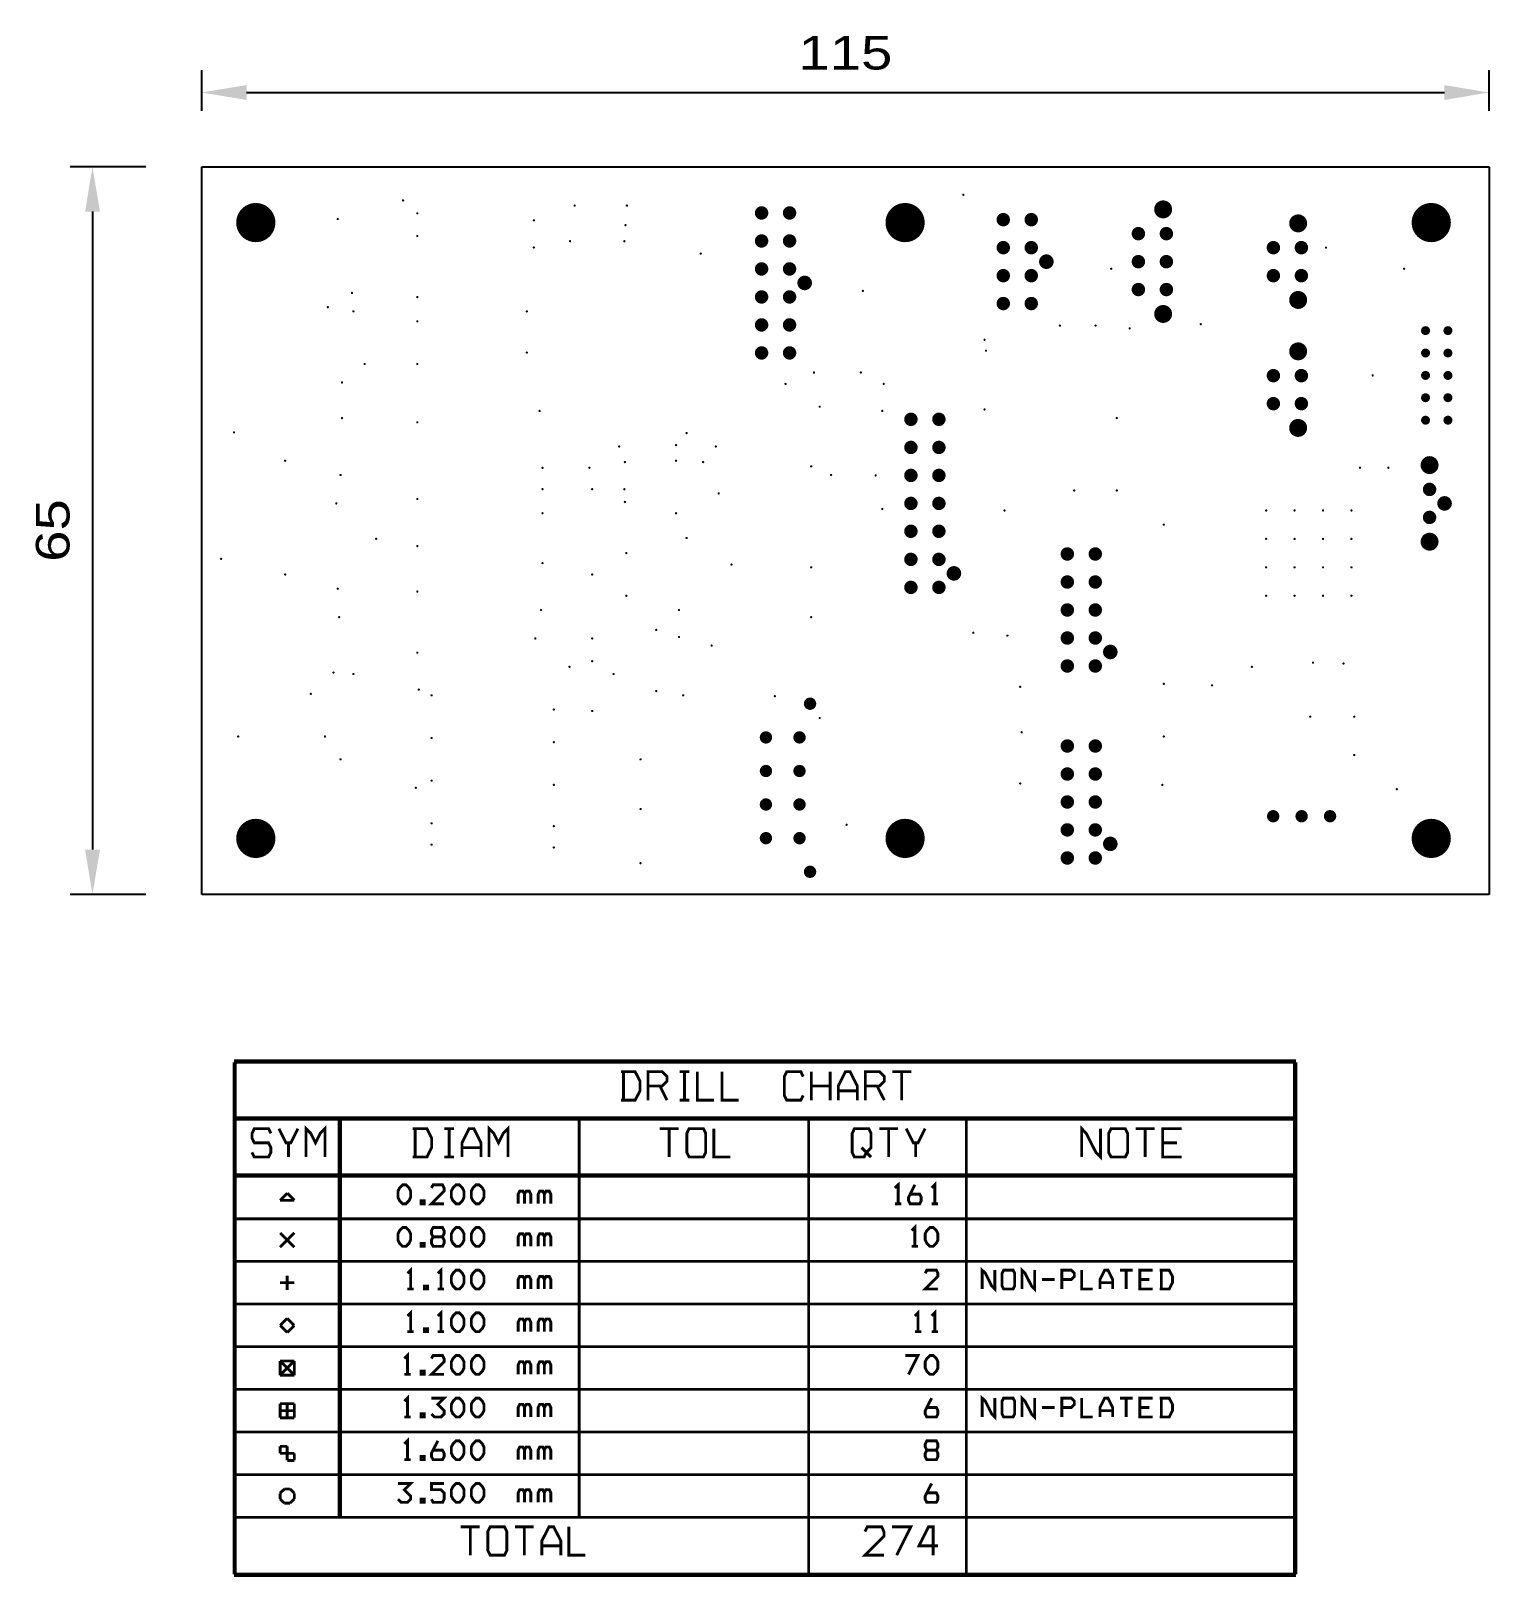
# Model space of a CAD drawing. Extents: x 833 to 964, y 564 to 702.
import ezdxf

# ---------------------------------------------------------------- set-up
doc = ezdxf.new("R2010")
doc.units = 0
doc.header["$LTSCALE"] = 10
doc.header["$MEASUREMENT"] = 0
doc.layers.get('0').update_dxf_attribs({"linetype": 'CONTINUOUS'})
doc.layers.get('Defpoints').update_dxf_attribs({"linetype": 'CONTINUOUS'})
for name, color, linetype in [('22-305-0_DRD', 7, 'CONTINUOUS'), ('quote', 6, 'CONTINUOUS'), ('THRUHOLE_NPT', 9, 'CONTINUOUS'), ('THRUHOLE_TAP', 12, 'CONTINUOUS')]:
    doc.layers.add(name, color=color, linetype=linetype)
doc.styles.add('STILE3', font='arial.ttf', dxfattribs={"width": 1.2, "height": 3})
doc.dimstyles.new('QUOTE', dxfattribs={"dimscale": 0, "dimtxt": 3, "dimasz": 4, "dimexe": 2, "dimexo": 5, "dimgap": 2, "dimtad": 1, "dimdec": 1, "dimzin": 13, "dimdsep": 46, "dimtxsty": 'STILE3', "dimcen": 0, "dimclrt": 7, "dimadec": 0, "dimazin": 0, "dimtfac": 0.666667, "dimtdec": 1, "dimtofl": 0, "dimtmove": 2, "dimatfit": 3, "dimfxl": 0, "dimtolj": 1, "dimtzin": 13, "dimarcsym": 0})

# ---------------------------------------------------------------- blocks, each defined once
blk = doc.blocks.new('ROUND_13')
at = {"const_width": 0.65024}
blk.add_lwpolyline([(-0.32512, 0, 1), (0.32512, 0, 1)], format="xyb", close=True, dxfattribs=at)
blk = doc.blocks.new('ROUND_22')
at = {"const_width": 0.54991}
blk.add_lwpolyline([(-0.274954, 0, 1), (0.274954, 0, 1)], format="xyb", close=True, dxfattribs=at)
blk = doc.blocks.new('ROUND_53')
at = {"const_width": 0.10033}
blk.add_lwpolyline([(-0.050164, 0, 1), (0.050164, 0, 1)], format="xyb", close=True, dxfattribs=at)
blk = doc.blocks.new('ROUND_11')
at = {"const_width": 0.59944}
blk.add_lwpolyline([(-0.29972, 0, 1), (0.29972, 0, 1)], format="xyb", close=True, dxfattribs=at)
blk = doc.blocks.new('ROUND_12')
at = {"const_width": 0.8001}
blk.add_lwpolyline([(-0.40005, 0, 1), (0.40005, 0, 1)], format="xyb", close=True, dxfattribs=at)
blk = doc.blocks.new('ROUND_23')
at = {"const_width": 1.75006}
blk.add_lwpolyline([(-0.87503, 0, 1), (0.87503, 0, 1)], format="xyb", close=True, dxfattribs=at)
blk = doc.blocks.new('ROUND_24')
at = {"const_width": 0.40005}
blk.add_lwpolyline([(-0.200024, 0, 1), (0.200024, 0, 1)], format="xyb", close=True, dxfattribs=at)
blk = doc.blocks.new('*D55')
at = {"layer": 'Defpoints', "color": 0, "transparency": 16777216}
for p in [(963.56, 696.64), (848.56, 690.01), (963.56, 690.01)]:
    blk.add_point(p, dxfattribs=at)
at = {"layer": 'quote', "color": 0, "lineweight": -2, "transparency": 16777216}
for p, q in [((848.56, 695.01), (848.56, 698.64)), ((963.56, 695.01), (963.56, 698.64)), ((852.56, 696.64), (959.56, 696.64))]:
    blk.add_line(p, q, dxfattribs=at)
at = {"layer": 'quote', "color": 0, "transparency": 16777216}
for points in [[(852.56, 697.3), (852.56, 695.97), (848.56, 696.64)], [(959.56, 697.3), (959.56, 695.97), (963.56, 696.64)]]:
    blk.add_solid(points, dxfattribs=at)
at = {"layer": 'quote', "color": 7, "transparency": 16777216, "insert": (906.06, 700.17), "char_height": 3, "attachment_point": 5, "style": 'STILE3'}
blk.add_mtext('\\A1;115', dxfattribs=at)
blk = doc.blocks.new('*D56')
at = {"layer": 'Defpoints', "color": 0, "transparency": 16777216}
for p in [(848.56, 690.01), (838.8, 625.02), (848.56, 625.02)]:
    blk.add_point(p, dxfattribs=at)
at = {"layer": 'quote', "color": 0, "lineweight": -2, "transparency": 16777216}
for p, q in [((843.56, 690.01), (836.8, 690.01)), ((838.8, 686.01), (838.8, 629.02)), ((843.56, 625.02), (836.8, 625.02))]:
    blk.add_line(p, q, dxfattribs=at)
at = {"layer": 'quote', "color": 0, "transparency": 16777216}
for points in [[(838.14, 686.01), (839.47, 686.01), (838.8, 690.01)], [(838.14, 629.02), (839.47, 629.02), (838.8, 625.02)]]:
    blk.add_solid(points, dxfattribs=at)
at = {"layer": 'quote', "color": 7, "transparency": 16777216, "insert": (835.27, 657.52), "char_height": 3, "attachment_point": 5, "rotation": 90, "style": 'STILE3'}
blk.add_mtext('\\A1;65', dxfattribs=at)

msp = doc.modelspace()

# ---------------------------------------------------------------- linework, layer by layer
at = {"layer": '22-305-0_DRD'}
for p, q in [((848.56, 625.02), (848.56, 690.01)), ((848.56, 690.01), (963.56, 690.01)), ((963.56, 690.01), (963.56, 625.02)), ((851.56, 625.02), (848.56, 625.02)), ((963.56, 625.02), (851.56, 625.02))]:
    msp.add_line(p, q, dxfattribs=at)
at = {"layer": '22-305-0_DRD', "const_width": 0.254}
for points in [[(946.31, 610.15), (851.44, 610.15)], [(851.44, 564.3), (851.44, 610.02)], [(946.18, 610.02), (851.56, 610.02)], [(851.56, 564.3), (851.56, 610.02)], [(886.01, 606.64), (887.28, 606.64), (887.71, 607.48), (887.71, 608.33), (887.28, 609.18), (886.01, 609.18)], [(886.23, 606.64), (886.23, 609.18)], [(888.42, 607.91), (889.69, 607.91), (890.12, 608.33), (890.12, 608.75), (889.69, 609.18), (888.42, 609.18), (888.42, 606.64)], [(892.11, 609.18), (891.26, 609.18)], [(891.69, 606.64), (891.69, 609.18)], [(894.31, 606.64), (892.83, 606.64), (892.83, 609.18)], [(896.51, 606.64), (895.03, 606.64), (895.03, 609.18)], [(902.29, 607.06), (902.08, 606.64), (900.81, 606.64), (900.6, 607.06), (900.6, 608.75), (900.81, 609.18), (902.08, 609.18), (902.29, 608.75)], [(903.01, 606.64), (903.01, 609.18)], [(904.7, 606.64), (904.7, 609.18)], [(907.12, 606.64), (907.12, 607.91), (906.48, 609.18), (906.06, 609.18), (905.42, 607.91), (905.42, 606.64)], [(907.84, 607.91), (909.11, 607.91), (909.53, 608.33), (909.53, 608.75), (909.11, 609.18), (907.84, 609.18), (907.84, 606.64)], [(911.94, 609.18), (910.25, 609.18)], [(911.09, 606.64), (911.09, 609.18)], [(946.18, 564.3), (946.18, 610.02)], [(946.31, 564.3), (946.31, 610.02)], [(889.48, 607.91), (890.12, 606.64)], [(904.7, 607.91), (903.01, 607.91)], [(907.12, 607.48), (905.42, 607.48)], [(908.89, 607.91), (909.53, 606.64)], [(892.11, 606.64), (891.26, 606.64)], [(946.18, 605.07), (851.56, 605.07)], [(946.18, 604.94), (851.56, 604.94)], [(860.84, 569.38), (860.84, 604.94)], [(860.96, 569.38), (860.96, 604.94)], [(882.28, 569.38), (882.28, 604.94)], [(902.77, 564.3), (902.77, 604.94)], [(916.86, 564.3), (916.86, 604.94)], [(854.74, 603.67), (854.53, 604.1), (853.26, 604.1), (853.05, 603.67), (853.05, 603.25), (853.26, 602.83), (854.53, 602.83), (854.74, 602.4), (854.74, 601.98), (854.53, 601.56), (853.26, 601.56), (853.05, 601.98)], [(857.15, 604.1), (856.52, 602.83), (856.09, 602.83), (855.46, 604.1)], [(859.57, 601.56), (859.57, 604.1), (859.14, 603.67), (858.72, 602.83), (858.3, 603.67), (857.87, 604.1), (857.87, 601.56)], [(867.41, 601.56), (868.68, 601.56), (869.1, 602.4), (869.1, 603.25), (868.68, 604.1), (867.41, 604.1)], [(867.62, 601.56), (867.62, 604.1)], [(871.09, 604.1), (870.24, 604.1)], [(870.67, 601.56), (870.67, 604.1)], [(873.5, 601.56), (873.5, 602.83), (872.87, 604.1), (872.45, 604.1), (871.81, 602.83), (871.81, 601.56)], [(875.92, 601.56), (875.92, 604.1), (875.49, 603.67), (875.07, 602.83), (874.65, 603.67), (874.22, 604.1), (874.22, 601.56)], [(891.17, 604.1), (889.47, 604.1)], [(890.32, 601.56), (890.32, 604.1)], [(892.1, 601.56), (891.89, 601.98), (891.89, 603.67), (892.1, 604.1), (893.37, 604.1), (893.58, 603.67), (893.58, 601.98), (893.37, 601.56), (892.1, 601.56)], [(895.78, 601.56), (894.3, 601.56), (894.3, 604.1)], [(906.66, 601.98), (906.87, 601.56), (907.72, 601.56), (907.93, 601.98), (908.35, 602.4), (908.35, 603.67), (908.14, 604.1), (906.87, 604.1), (906.66, 603.67), (906.66, 601.98)], [(910.77, 604.1), (909.08, 604.1)], [(909.92, 601.56), (909.92, 604.1)], [(913.18, 604.1), (912.54, 602.83), (912.12, 602.83), (911.49, 604.1)], [(928.85, 604.1), (928.85, 601.56), (928.43, 601.98), (927.58, 603.67), (927.16, 604.1), (927.16, 601.56)], [(929.79, 601.56), (929.57, 601.98), (929.57, 603.67), (929.79, 604.1), (931.06, 604.1), (931.27, 603.67), (931.27, 601.98), (931.06, 601.56), (929.79, 601.56)], [(933.68, 604.1), (931.99, 604.1)], [(932.83, 601.56), (932.83, 604.1)], [(936.09, 601.56), (934.4, 601.56), (934.4, 604.1), (936.09, 604.1)], [(856.31, 601.56), (856.31, 602.83)], [(873.5, 602.4), (871.81, 602.4)], [(907.51, 602.4), (908.35, 601.56)], [(912.33, 601.56), (912.33, 602.83)], [(935.67, 602.83), (934.4, 602.83)], [(871.09, 601.56), (870.24, 601.56)], [(946.18, 599.99), (851.56, 599.99)], [(946.18, 599.86), (851.56, 599.86)], [(910.77, 597.39), (910.77, 599.08), (910.48, 598.8)], [(914.04, 597.39), (914.04, 599.08), (913.76, 598.8)], [(856.2, 598.34), (855.56, 597.7)], [(856.83, 597.7), (856.2, 598.34)], [(866.51, 597.39), (866.23, 597.67), (866.09, 597.96), (866.09, 598.52), (866.23, 598.8), (866.51, 599.08), (866.8, 599.08), (867.08, 598.8), (867.22, 598.52), (867.22, 597.96), (867.08, 597.67), (866.8, 597.39), (866.51, 597.39)], [(870.21, 597.39), (869.08, 597.39), (870.21, 598.52), (870.21, 598.8), (870.07, 599.08), (869.23, 599.08), (869.08, 598.8)], [(871.28, 597.39), (871, 597.67), (870.86, 597.96), (870.86, 598.52), (871, 598.8), (871.28, 599.08), (871.57, 599.08), (871.85, 598.8), (871.99, 598.52), (871.99, 597.96), (871.85, 597.67), (871.57, 597.39), (871.28, 597.39)], [(873.06, 597.39), (872.78, 597.67), (872.64, 597.96), (872.64, 598.52), (872.78, 598.8), (873.06, 599.08), (873.34, 599.08), (873.63, 598.8), (873.77, 598.52), (873.77, 597.96), (873.63, 597.67), (873.34, 597.39), (873.06, 597.39)], [(877.96, 597.39), (877.96, 598.24), (877.82, 598.52), (877.54, 598.52), (877.39, 598.24), (877.25, 598.52), (876.97, 598.52), (876.83, 598.24), (876.83, 597.39)], [(877.39, 597.39), (877.39, 598.24)], [(879.74, 597.39), (879.74, 598.24), (879.6, 598.52), (879.31, 598.52), (879.17, 598.24), (879.03, 598.52), (878.75, 598.52), (878.61, 598.24), (878.61, 597.39)], [(879.17, 597.39), (879.17, 598.24)], [(911.84, 598.24), (912.69, 598.24), (912.83, 597.96), (912.83, 597.67), (912.69, 597.39), (911.84, 597.39), (911.7, 597.67), (911.7, 597.96), (912.26, 599.08)], [(855.56, 597.7), (856.83, 597.7)], [(868.15, 597.39), (868.44, 597.39), (868.44, 597.67), (868.15, 597.67), (868.15, 597.39)], [(911.05, 597.39), (910.48, 597.39)], [(914.32, 597.39), (913.76, 597.39)], [(946.18, 596.05), (851.56, 596.05)], [(866.51, 593.58), (866.23, 593.86), (866.09, 594.15), (866.09, 594.71), (866.23, 594.99), (866.51, 595.27), (866.8, 595.27), (867.08, 594.99), (867.22, 594.71), (867.22, 594.15), (867.08, 593.86), (866.8, 593.58), (866.51, 593.58)], [(870.07, 594.43), (870.21, 594.71), (870.21, 594.99), (870.07, 595.27), (869.23, 595.27), (869.08, 594.99), (869.08, 594.71), (869.23, 594.43), (870.07, 594.43), (870.21, 594.15), (870.21, 593.86), (870.07, 593.58), (869.23, 593.58), (869.08, 593.86), (869.08, 594.15), (869.23, 594.43)], [(871.28, 593.58), (871, 593.86), (870.86, 594.15), (870.86, 594.71), (871, 594.99), (871.28, 595.27), (871.57, 595.27), (871.85, 594.99), (871.99, 594.71), (871.99, 594.15), (871.85, 593.86), (871.57, 593.58), (871.28, 593.58)], [(873.06, 593.58), (872.78, 593.86), (872.64, 594.15), (872.64, 594.71), (872.78, 594.99), (873.06, 595.27), (873.34, 595.27), (873.63, 594.99), (873.77, 594.71), (873.77, 594.15), (873.63, 593.86), (873.34, 593.58), (873.06, 593.58)], [(912.26, 593.58), (912.26, 595.27), (911.98, 594.99)], [(913.62, 593.58), (913.33, 593.86), (913.19, 594.15), (913.19, 594.71), (913.33, 594.99), (913.62, 595.27), (913.9, 595.27), (914.18, 594.99), (914.32, 594.71), (914.32, 594.15), (914.18, 593.86), (913.9, 593.58), (913.62, 593.58)], [(856.83, 594.78), (855.56, 593.51)], [(856.83, 593.51), (855.56, 594.78)], [(868.15, 593.58), (868.44, 593.58), (868.44, 593.86), (868.15, 593.86), (868.15, 593.58)], [(877.96, 593.58), (877.96, 594.43), (877.82, 594.71), (877.54, 594.71), (877.39, 594.43), (877.25, 594.71), (876.97, 594.71), (876.83, 594.43), (876.83, 593.58)], [(877.39, 593.58), (877.39, 594.43)], [(879.74, 593.58), (879.74, 594.43), (879.6, 594.71), (879.31, 594.71), (879.17, 594.43), (879.03, 594.71), (878.75, 594.71), (878.61, 594.43), (878.61, 593.58)], [(879.17, 593.58), (879.17, 594.43)], [(912.54, 593.58), (911.98, 593.58)], [(946.18, 592.24), (851.56, 592.24)], [(856.2, 590.97), (856.2, 589.7)], [(867.22, 589.77), (867.22, 591.46), (866.94, 591.18)], [(869.93, 589.77), (869.93, 591.46), (869.65, 591.18)], [(871.28, 589.77), (871, 590.05), (870.86, 590.34), (870.86, 590.9), (871, 591.18), (871.28, 591.46), (871.57, 591.46), (871.85, 591.18), (871.99, 590.9), (871.99, 590.34), (871.85, 590.05), (871.57, 589.77), (871.28, 589.77)], [(873.06, 589.77), (872.78, 590.05), (872.64, 590.34), (872.64, 590.9), (872.78, 591.18), (873.06, 591.46), (873.34, 591.46), (873.63, 591.18), (873.77, 590.9), (873.77, 590.34), (873.63, 590.05), (873.34, 589.77), (873.06, 589.77)], [(914.32, 589.77), (913.19, 589.77), (914.32, 590.9), (914.32, 591.18), (914.18, 591.46), (913.33, 591.46), (913.19, 591.18)], [(919.4, 591.46), (919.4, 589.77), (919.12, 590.05), (918.56, 591.18), (918.27, 591.46), (918.27, 589.77)], [(920.19, 589.77), (920.05, 590.05), (920.05, 591.18), (920.19, 591.46), (921.04, 591.46), (921.18, 591.18), (921.18, 590.05), (921.04, 589.77), (920.19, 589.77)], [(922.96, 591.46), (922.96, 589.77), (922.68, 590.05), (922.11, 591.18), (921.83, 591.46), (921.83, 589.77)], [(925.39, 590.62), (926.23, 590.62), (926.51, 590.9), (926.51, 591.18), (926.23, 591.46), (925.39, 591.46), (925.39, 589.77)], [(928.15, 589.77), (927.16, 589.77), (927.16, 591.46)], [(929.93, 589.77), (929.93, 590.62), (929.51, 591.46), (929.22, 591.46), (928.8, 590.62), (928.8, 589.77)], [(931.71, 591.46), (930.58, 591.46)], [(931.14, 589.77), (931.14, 591.46)], [(933.49, 589.77), (932.36, 589.77), (932.36, 591.46), (933.49, 591.46)], [(934.13, 589.77), (934.98, 589.77), (935.27, 590.34), (935.27, 590.9), (934.98, 591.46), (934.13, 591.46)], [(934.28, 589.77), (934.28, 591.46)], [(856.83, 590.34), (855.56, 590.34)], [(867.5, 589.77), (866.94, 589.77)], [(868.44, 589.77), (868.72, 589.77), (868.72, 590.05), (868.44, 590.05), (868.44, 589.77)], [(870.21, 589.77), (869.65, 589.77)], [(877.96, 589.77), (877.96, 590.62), (877.82, 590.9), (877.54, 590.9), (877.39, 590.62), (877.25, 590.9), (876.97, 590.9), (876.83, 590.62), (876.83, 589.77)], [(877.39, 589.77), (877.39, 590.62)], [(879.74, 589.77), (879.74, 590.62), (879.6, 590.9), (879.31, 590.9), (879.17, 590.62), (879.03, 590.9), (878.75, 590.9), (878.61, 590.62), (878.61, 589.77)], [(879.17, 589.77), (879.17, 590.62)], [(924.74, 590.62), (923.61, 590.62)], [(929.93, 590.34), (928.8, 590.34)], [(933.2, 590.62), (932.36, 590.62)], [(946.18, 588.43), (851.56, 588.43)], [(856.2, 587.16), (855.56, 586.53)], [(856.83, 586.53), (856.2, 587.16)], [(867.22, 585.96), (867.22, 587.65), (866.94, 587.37)], [(869.93, 585.96), (869.93, 587.65), (869.65, 587.37)], [(871.28, 585.96), (871, 586.24), (870.86, 586.53), (870.86, 587.09), (871, 587.37), (871.28, 587.65), (871.57, 587.65), (871.85, 587.37), (871.99, 587.09), (871.99, 586.53), (871.85, 586.24), (871.57, 585.96), (871.28, 585.96)], [(873.06, 585.96), (872.78, 586.24), (872.64, 586.53), (872.64, 587.09), (872.78, 587.37), (873.06, 587.65), (873.34, 587.65), (873.63, 587.37), (873.77, 587.09), (873.77, 586.53), (873.63, 586.24), (873.34, 585.96), (873.06, 585.96)], [(877.96, 585.96), (877.96, 586.81), (877.82, 587.09), (877.54, 587.09), (877.39, 586.81), (877.25, 587.09), (876.97, 587.09), (876.83, 586.81), (876.83, 585.96)], [(877.39, 585.96), (877.39, 586.81)], [(879.74, 585.96), (879.74, 586.81), (879.6, 587.09), (879.31, 587.09), (879.17, 586.81), (879.03, 587.09), (878.75, 587.09), (878.61, 586.81), (878.61, 585.96)], [(879.17, 585.96), (879.17, 586.81)], [(912.54, 585.96), (912.54, 587.65), (912.26, 587.37)], [(914.04, 585.96), (914.04, 587.65), (913.76, 587.37)], [(855.56, 586.53), (856.2, 585.89)], [(856.2, 585.89), (856.83, 586.53)], [(867.5, 585.96), (866.94, 585.96)], [(868.44, 585.96), (868.72, 585.96), (868.72, 586.24), (868.44, 586.24), (868.44, 585.96)], [(870.21, 585.96), (869.65, 585.96)], [(912.83, 585.96), (912.26, 585.96)], [(914.32, 585.96), (913.76, 585.96)], [(946.18, 584.62), (851.56, 584.62)], [(866.94, 582.15), (866.94, 583.84), (866.66, 583.56)], [(855.56, 583.35), (855.56, 582.08)], [(856.83, 583.35), (855.56, 583.35)], [(856.83, 583.35), (855.56, 582.08)], [(856.83, 582.08), (855.56, 583.35)], [(856.83, 582.08), (856.83, 583.35)], [(870.21, 582.15), (869.08, 582.15), (870.21, 583.28), (870.21, 583.56), (870.07, 583.84), (869.23, 583.84), (869.08, 583.56)], [(871.28, 582.15), (871, 582.43), (870.86, 582.72), (870.86, 583.28), (871, 583.56), (871.28, 583.84), (871.57, 583.84), (871.85, 583.56), (871.99, 583.28), (871.99, 582.72), (871.85, 582.43), (871.57, 582.15), (871.28, 582.15)], [(873.06, 582.15), (872.78, 582.43), (872.64, 582.72), (872.64, 583.28), (872.78, 583.56), (873.06, 583.84), (873.34, 583.84), (873.63, 583.56), (873.77, 583.28), (873.77, 582.72), (873.63, 582.43), (873.34, 582.15), (873.06, 582.15)], [(877.96, 582.15), (877.96, 583), (877.82, 583.28), (877.54, 583.28), (877.39, 583), (877.25, 583.28), (876.97, 583.28), (876.83, 583), (876.83, 582.15)], [(877.39, 582.15), (877.39, 583)], [(879.74, 582.15), (879.74, 583), (879.6, 583.28), (879.31, 583.28), (879.17, 583), (879.03, 583.28), (878.75, 583.28), (878.61, 583), (878.61, 582.15)], [(879.17, 582.15), (879.17, 583)], [(911.7, 582.15), (912.54, 583.84), (911.42, 583.84)], [(913.62, 582.15), (913.33, 582.43), (913.19, 582.72), (913.19, 583.28), (913.33, 583.56), (913.62, 583.84), (913.9, 583.84), (914.18, 583.56), (914.32, 583.28), (914.32, 582.72), (914.18, 582.43), (913.9, 582.15), (913.62, 582.15)], [(855.56, 582.08), (856.83, 582.08)], [(867.22, 582.15), (866.66, 582.15)], [(868.15, 582.15), (868.44, 582.15), (868.44, 582.43), (868.15, 582.43), (868.15, 582.15)], [(946.18, 580.81), (851.56, 580.81)], [(866.94, 578.34), (866.94, 580.03), (866.66, 579.75)], [(869.08, 578.62), (869.36, 578.34), (869.93, 578.34), (870.21, 578.62), (870.21, 578.91), (869.65, 579.47), (870.21, 580.03), (869.08, 580.03)], [(871.28, 578.34), (871, 578.62), (870.86, 578.91), (870.86, 579.47), (871, 579.75), (871.28, 580.03), (871.57, 580.03), (871.85, 579.75), (871.99, 579.47), (871.99, 578.91), (871.85, 578.62), (871.57, 578.34), (871.28, 578.34)], [(873.06, 578.34), (872.78, 578.62), (872.64, 578.91), (872.64, 579.47), (872.78, 579.75), (873.06, 580.03), (873.34, 580.03), (873.63, 579.75), (873.77, 579.47), (873.77, 578.91), (873.63, 578.62), (873.34, 578.34), (873.06, 578.34)], [(913.33, 579.19), (914.18, 579.19), (914.32, 578.91), (914.32, 578.62), (914.18, 578.34), (913.33, 578.34), (913.19, 578.62), (913.19, 578.91), (913.76, 580.03)], [(919.4, 580.03), (919.4, 578.34), (919.12, 578.62), (918.56, 579.75), (918.27, 580.03), (918.27, 578.34)], [(920.19, 578.34), (920.05, 578.62), (920.05, 579.75), (920.19, 580.03), (921.04, 580.03), (921.18, 579.75), (921.18, 578.62), (921.04, 578.34), (920.19, 578.34)], [(922.96, 580.03), (922.96, 578.34), (922.68, 578.62), (922.11, 579.75), (921.83, 580.03), (921.83, 578.34)], [(925.39, 579.19), (926.23, 579.19), (926.51, 579.47), (926.51, 579.75), (926.23, 580.03), (925.39, 580.03), (925.39, 578.34)], [(928.15, 578.34), (927.16, 578.34), (927.16, 580.03)], [(929.93, 578.34), (929.93, 579.19), (929.51, 580.03), (929.22, 580.03), (928.8, 579.19), (928.8, 578.34)], [(931.71, 580.03), (930.58, 580.03)], [(931.14, 578.34), (931.14, 580.03)], [(933.49, 578.34), (932.36, 578.34), (932.36, 580.03), (933.49, 580.03)], [(934.13, 578.34), (934.98, 578.34), (935.27, 578.91), (935.27, 579.47), (934.98, 580.03), (934.13, 580.03)], [(934.28, 578.34), (934.28, 580.03)], [(855.56, 579.54), (855.56, 578.27)], [(856.83, 579.54), (855.56, 579.54)], [(856.83, 578.91), (855.56, 578.91)], [(856.2, 579.54), (856.2, 578.27)], [(856.83, 578.27), (856.83, 579.54)], [(868.15, 578.34), (868.44, 578.34), (868.44, 578.62), (868.15, 578.62), (868.15, 578.34)], [(877.96, 578.34), (877.96, 579.19), (877.82, 579.47), (877.54, 579.47), (877.39, 579.19), (877.25, 579.47), (876.97, 579.47), (876.83, 579.19), (876.83, 578.34)], [(877.39, 578.34), (877.39, 579.19)], [(879.74, 578.34), (879.74, 579.19), (879.6, 579.47), (879.31, 579.47), (879.17, 579.19), (879.03, 579.47), (878.75, 579.47), (878.61, 579.19), (878.61, 578.34)], [(879.17, 578.34), (879.17, 579.19)], [(924.74, 579.19), (923.61, 579.19)], [(929.93, 578.91), (928.8, 578.91)], [(933.2, 579.19), (932.36, 579.19)], [(855.56, 578.27), (856.83, 578.27)], [(867.22, 578.34), (866.66, 578.34)], [(946.18, 577), (851.56, 577)], [(855.56, 575.73), (855.56, 575.1)], [(856.2, 575.73), (855.56, 575.73)], [(856.2, 574.46), (856.2, 575.73)], [(866.94, 574.53), (866.94, 576.22), (866.66, 575.94)], [(869.23, 575.38), (870.07, 575.38), (870.21, 575.1), (870.21, 574.81), (870.07, 574.53), (869.23, 574.53), (869.08, 574.81), (869.08, 575.1), (869.65, 576.22)], [(871.28, 574.53), (871, 574.81), (870.86, 575.1), (870.86, 575.66), (871, 575.94), (871.28, 576.22), (871.57, 576.22), (871.85, 575.94), (871.99, 575.66), (871.99, 575.1), (871.85, 574.81), (871.57, 574.53), (871.28, 574.53)], [(873.06, 574.53), (872.78, 574.81), (872.64, 575.1), (872.64, 575.66), (872.78, 575.94), (873.06, 576.22), (873.34, 576.22), (873.63, 575.94), (873.77, 575.66), (873.77, 575.1), (873.63, 574.81), (873.34, 574.53), (873.06, 574.53)], [(914.18, 575.38), (914.32, 575.66), (914.32, 575.94), (914.18, 576.22), (913.33, 576.22), (913.19, 575.94), (913.19, 575.66), (913.33, 575.38), (914.18, 575.38), (914.32, 575.1), (914.32, 574.81), (914.18, 574.53), (913.33, 574.53), (913.19, 574.81), (913.19, 575.1), (913.33, 575.38)], [(855.56, 575.1), (856.83, 575.1)], [(856.83, 574.46), (856.2, 574.46)], [(856.83, 575.1), (856.83, 574.46)], [(867.22, 574.53), (866.66, 574.53)], [(868.15, 574.53), (868.44, 574.53), (868.44, 574.81), (868.15, 574.81), (868.15, 574.53)], [(877.96, 574.53), (877.96, 575.38), (877.82, 575.66), (877.54, 575.66), (877.39, 575.38), (877.25, 575.66), (876.97, 575.66), (876.83, 575.38), (876.83, 574.53)], [(877.39, 574.53), (877.39, 575.38)], [(879.74, 574.53), (879.74, 575.38), (879.6, 575.66), (879.31, 575.66), (879.17, 575.38), (879.03, 575.66), (878.75, 575.66), (878.61, 575.38), (878.61, 574.53)], [(879.17, 574.53), (879.17, 575.38)], [(946.18, 573.19), (851.56, 573.19)], [(855.95, 571.92), (855.56, 571.54)], [(856.45, 571.92), (855.95, 571.92)], [(856.83, 571.54), (856.45, 571.92)], [(866.09, 571), (866.38, 570.72), (866.94, 570.72), (867.22, 571), (867.22, 571.29), (866.66, 571.85), (867.22, 572.41), (866.09, 572.41)], [(869.08, 571), (869.23, 570.72), (870.07, 570.72), (870.21, 571), (870.21, 571.57), (869.93, 571.85), (869.08, 571.85), (869.08, 572.41), (870.21, 572.41)], [(871.28, 570.72), (871, 571), (870.86, 571.29), (870.86, 571.85), (871, 572.13), (871.28, 572.41), (871.57, 572.41), (871.85, 572.13), (871.99, 571.85), (871.99, 571.29), (871.85, 571), (871.57, 570.72), (871.28, 570.72)], [(873.06, 570.72), (872.78, 571), (872.64, 571.29), (872.64, 571.85), (872.78, 572.13), (873.06, 572.41), (873.34, 572.41), (873.63, 572.13), (873.77, 571.85), (873.77, 571.29), (873.63, 571), (873.34, 570.72), (873.06, 570.72)], [(877.96, 570.72), (877.96, 571.57), (877.82, 571.85), (877.54, 571.85), (877.39, 571.57), (877.25, 571.85), (876.97, 571.85), (876.83, 571.57), (876.83, 570.72)], [(879.74, 570.72), (879.74, 571.57), (879.6, 571.85), (879.31, 571.85), (879.17, 571.57), (879.03, 571.85), (878.75, 571.85), (878.61, 571.57), (878.61, 570.72)], [(913.33, 571.57), (914.18, 571.57), (914.32, 571.29), (914.32, 571), (914.18, 570.72), (913.33, 570.72), (913.19, 571), (913.19, 571.29), (913.76, 572.41)], [(855.56, 571.54), (855.56, 571.03)], [(855.56, 571.03), (855.95, 570.65)], [(855.95, 570.65), (856.45, 570.65)], [(856.45, 570.65), (856.83, 571.03)], [(856.83, 571.03), (856.83, 571.54)], [(868.15, 570.72), (868.44, 570.72), (868.44, 571), (868.15, 571), (868.15, 570.72)], [(877.39, 570.72), (877.39, 571.57)], [(879.17, 570.72), (879.17, 571.57)], [(946.18, 569.38), (851.56, 569.38)], [(873.4, 568.54), (871.7, 568.54)], [(872.55, 566), (872.55, 568.54)], [(874.33, 566), (874.12, 566.42), (874.12, 568.11), (874.33, 568.54), (875.6, 568.54), (875.81, 568.11), (875.81, 566.42), (875.6, 566), (874.33, 566)], [(878.22, 568.54), (876.53, 568.54)], [(877.38, 566), (877.38, 568.54)], [(880.64, 566), (880.64, 567.27), (880, 568.54), (879.58, 568.54), (878.94, 567.27), (878.94, 566)], [(882.84, 566), (881.36, 566), (881.36, 568.54)], [(909.5, 566), (907.81, 566), (909.5, 567.69), (909.5, 568.11), (909.29, 568.54), (908.02, 568.54), (907.81, 568.11)], [(910.64, 566), (911.91, 568.54), (910.22, 568.54)], [(914.32, 566.84), (912.63, 566.84), (913.48, 568.54), (913.9, 568.54), (913.9, 566)], [(880.64, 566.84), (878.94, 566.84)], [(946.31, 564.17), (851.44, 564.17)], [(946.18, 564.3), (851.56, 564.3)]]:
    msp.add_lwpolyline(points, dxfattribs=at)

# ---------------------------------------------------------------- block references
at = {"layer": 'THRUHOLE_NPT'}
for name, p in [('ROUND_13', (924.01, 681.53)), ('ROUND_13', (902.42, 679.63)), ('ROUND_13', (959.58, 659.94)), ('ROUND_13', (915.75, 653.69)), ('ROUND_13', (929.72, 646.67)), ('ROUND_22', (902.9, 642.05)), ('ROUND_13', (929.72, 629.53)), ('ROUND_22', (902.9, 627.04))]:
    msp.add_blockref(name, p, dxfattribs=at)
at = {"layer": 'THRUHOLE_TAP'}
for name, p in [('ROUND_23', (853.39, 685.02)), ('ROUND_53', (866.55, 687)), ('ROUND_53', (881.87, 686.54)), ('ROUND_53', (886.54, 686.54)), ('ROUND_11', (898.57, 685.88)), ('ROUND_11', (901.07, 685.88)), ('ROUND_23', (911.39, 685.02)), ('ROUND_53', (916.59, 687.5)), ('ROUND_12', (934.44, 686.2)), ('ROUND_23', (958.39, 685.02)), ('ROUND_53', (860.71, 685.34)), ('ROUND_53', (867.82, 685.85)), ('ROUND_53', (878.23, 685.22)), ('ROUND_11', (920.16, 685.28)), ('ROUND_11', (922.66, 685.28)), ('ROUND_12', (946.5, 684.95)), ('ROUND_53', (867.82, 683.82)), ('ROUND_53', (886.41, 684.79)), ('ROUND_11', (898.57, 683.38)), ('ROUND_11', (901.07, 683.38)), ('ROUND_11', (932.23, 684.03)), ('ROUND_11', (934.73, 684.03)), ('ROUND_53', (878.23, 682.8)), ('ROUND_53', (881.46, 683.36)), ('ROUND_53', (886.31, 683.36)), ('ROUND_53', (893.14, 682.25)), ('ROUND_11', (920.16, 682.78)), ('ROUND_11', (922.66, 682.78)), ('ROUND_11', (944.29, 682.78)), ('ROUND_11', (946.79, 682.78)), ('ROUND_53', (948.99, 682.78)), ('ROUND_11', (898.57, 680.88)), ('ROUND_11', (901.07, 680.88)), ('ROUND_11', (920.16, 680.28)), ('ROUND_11', (922.66, 680.28)), ('ROUND_53', (929.8, 680.9)), ('ROUND_11', (932.23, 681.53)), ('ROUND_11', (934.73, 681.53)), ('ROUND_11', (944.29, 680.28)), ('ROUND_11', (946.79, 680.28)), ('ROUND_53', (955.96, 680.9)), ('ROUND_11', (932.23, 679.04)), ('ROUND_11', (934.73, 679.04)), ('ROUND_53', (861.98, 678.74)), ('ROUND_53', (867.82, 678.36)), ('ROUND_11', (898.57, 678.38)), ('ROUND_11', (901.07, 678.38)), ('ROUND_53', (907.62, 678.92)), ('ROUND_11', (920.16, 677.79)), ('ROUND_11', (922.66, 677.79)), ('ROUND_12', (946.5, 678.11)), ('ROUND_53', (859.82, 677.47)), ('ROUND_53', (862.11, 677.09)), ('ROUND_53', (877.6, 677.09)), ('ROUND_12', (934.44, 676.86)), ('ROUND_53', (867.82, 676.2)), ('ROUND_11', (898.57, 675.88)), ('ROUND_11', (901.07, 675.88)), ('ROUND_53', (925.22, 675.82)), ('ROUND_53', (928.4, 675.82)), ('ROUND_53', (931.45, 675.57)), ('ROUND_53', (937.8, 675.95)), ('ROUND_24', (957.88, 675.37)), ('ROUND_24', (959.88, 675.37)), ('ROUND_11', (898.57, 673.38)), ('ROUND_11', (901.07, 673.38)), ('ROUND_53', (918.49, 674.55)), ('ROUND_12', (946.5, 673.52)), ('ROUND_53', (877.6, 673.41)), ('ROUND_53', (918.62, 673.58)), ('ROUND_24', (957.88, 673.37)), ('ROUND_24', (959.88, 673.37)), ('ROUND_53', (863.12, 672.39)), ('ROUND_53', (867.82, 672.39)), ('ROUND_53', (903.25, 671.63)), ('ROUND_53', (907.44, 671.63)), ('ROUND_11', (944.29, 671.35)), ('ROUND_11', (946.79, 671.35)), ('ROUND_53', (953.16, 671.37)), ('ROUND_24', (957.88, 671.37)), ('ROUND_24', (959.88, 671.37)), ('ROUND_53', (861.09, 670.74)), ('ROUND_53', (900.71, 670.61)), ('ROUND_53', (909.48, 670.61)), ('ROUND_24', (957.88, 669.38)), ('ROUND_24', (959.88, 669.38)), ('ROUND_53', (903.76, 668.58)), ('ROUND_53', (918.49, 668.33)), ('ROUND_11', (944.29, 668.85)), ('ROUND_11', (946.79, 668.85)), ('ROUND_53', (861.09, 667.56)), ('ROUND_53', (867.82, 667.18)), ('ROUND_53', (878.74, 668.2)), ('ROUND_53', (909.35, 668.2)), ('ROUND_11', (911.91, 667.45)), ('ROUND_11', (914.41, 667.45)), ('ROUND_53', (930.3, 667.56)), ('ROUND_12', (946.5, 666.68)), ('ROUND_24', (957.88, 667.37)), ('ROUND_24', (959.88, 667.37)), ('ROUND_53', (851.44, 666.29)), ('ROUND_53', (891.87, 666.22)), ('ROUND_53', (885.85, 665.02)), ('ROUND_53', (890.93, 665.15)), ('ROUND_53', (894.49, 665.02)), ('ROUND_11', (911.91, 664.94)), ('ROUND_11', (914.41, 664.94)), ('ROUND_53', (856.01, 663.75)), ('ROUND_53', (879, 663.12)), ('ROUND_53', (883.19, 663.12)), ('ROUND_53', (886.36, 663.63)), ('ROUND_53', (890.93, 663.75)), ('ROUND_53', (893.35, 663.63)), ('ROUND_53', (903, 663.25)), ('ROUND_11', (911.91, 662.44)), ('ROUND_11', (914.41, 662.44)), ('ROUND_53', (952.02, 663.12)), ('ROUND_53', (954.56, 663.12)), ('ROUND_12', (958.24, 663.36)), ('ROUND_53', (860.96, 662.48)), ('ROUND_53', (904.78, 662.48)), ('ROUND_53', (908.76, 662.44)), ('ROUND_11', (958.24, 661.19)), ('ROUND_53', (867.82, 660.33)), ('ROUND_53', (879, 661.21)), ('ROUND_53', (883.44, 661.21)), ('ROUND_53', (886.31, 661.21)), ('ROUND_53', (886.36, 660.07)), ('ROUND_53', (894.74, 660.83)), ('ROUND_11', (911.91, 659.94)), ('ROUND_11', (914.41, 659.94)), ('ROUND_53', (926.49, 661.09)), ('ROUND_53', (930.3, 661.09)), ('ROUND_53', (860.58, 659.94)), ('ROUND_53', (879, 659.06)), ('ROUND_53', (890.93, 659.06)), ('ROUND_53', (909.35, 659.44)), ('ROUND_53', (920.27, 659.31)), ('ROUND_53', (943.64, 659.31)), ('ROUND_53', (946.18, 659.31)), ('ROUND_53', (948.72, 659.31)), ('ROUND_53', (951.26, 659.31)), ('ROUND_11', (958.24, 658.69)), ('ROUND_11', (911.91, 657.45)), ('ROUND_11', (914.41, 657.45)), ('ROUND_53', (934.5, 658.04)), ('ROUND_12', (958.24, 656.52)), ('ROUND_53', (864.14, 656.77)), ('ROUND_53', (867.82, 656.13)), ('ROUND_53', (891.87, 656.85)), ('ROUND_11', (925.88, 655.42)), ('ROUND_11', (928.38, 655.42)), ('ROUND_53', (943.64, 656.77)), ('ROUND_53', (946.18, 656.77)), ('ROUND_53', (948.72, 656.77)), ('ROUND_53', (951.26, 656.77)), ('ROUND_53', (850.29, 654.99)), ('ROUND_53', (879, 654.61)), ('ROUND_53', (886.49, 655.5)), ('ROUND_53', (895.89, 654.48)), ('ROUND_11', (911.91, 654.94)), ('ROUND_11', (914.41, 654.94)), ('ROUND_53', (856.01, 653.59)), ('ROUND_53', (883.44, 653.59)), ('ROUND_53', (903, 654.23)), ('ROUND_11', (925.88, 652.92)), ('ROUND_11', (928.38, 652.92)), ('ROUND_53', (943.64, 654.23)), ('ROUND_53', (946.18, 654.23)), ('ROUND_53', (948.72, 654.23)), ('ROUND_53', (951.26, 654.23)), ('ROUND_53', (860.71, 652.32)), ('ROUND_53', (867.82, 652.07)), ('ROUND_11', (911.91, 652.44)), ('ROUND_11', (914.41, 652.44)), ('ROUND_53', (878.87, 650.42)), ('ROUND_53', (886.49, 651.69)), ('ROUND_53', (891.19, 650.42)), ('ROUND_11', (925.88, 650.42)), ('ROUND_11', (928.38, 650.42)), ('ROUND_53', (943.64, 651.69)), ('ROUND_53', (946.18, 651.69)), ('ROUND_53', (948.72, 651.69)), ('ROUND_53', (951.26, 651.69)), ('ROUND_53', (860.84, 649.78)), ('ROUND_53', (903, 649.78)), ('ROUND_53', (878.36, 647.88)), ('ROUND_53', (883.44, 647.88)), ('ROUND_53', (889.16, 648.64)), ('ROUND_53', (891.19, 648.01)), ('ROUND_53', (917.48, 648.39)), ('ROUND_53', (920.53, 648.13)), ('ROUND_11', (925.88, 647.92)), ('ROUND_11', (928.38, 647.92)), ('ROUND_53', (867.82, 646.61)), ('ROUND_53', (894.11, 647.24)), ('ROUND_53', (860.33, 644.83)), ('ROUND_53', (881.41, 645.34)), ('ROUND_53', (883.44, 645.85)), ('ROUND_11', (925.88, 645.42)), ('ROUND_11', (928.38, 645.42)), ('ROUND_53', (942.37, 645.34)), ('ROUND_53', (947.83, 645.72)), ('ROUND_53', (950.55, 645.64)), ('ROUND_53', (862.11, 644.7)), ('ROUND_53', (885.35, 644.7)), ('ROUND_53', (921.67, 643.56)), ('ROUND_53', (934.5, 643.82)), ('ROUND_53', (938.81, 643.69)), ('ROUND_53', (858.3, 642.93)), ('ROUND_53', (867.95, 643.31)), ('ROUND_53', (869.09, 642.8)), ('ROUND_53', (889.16, 643.18)), ('ROUND_53', (891.57, 642.8)), ('ROUND_53', (899.75, 642.72)), ('ROUND_53', (880.01, 641.53)), ('ROUND_53', (883.44, 641.4)), ('ROUND_53', (903.76, 640.77)), ('ROUND_53', (947.58, 640.89)), ('ROUND_53', (951.51, 640.89)), ('ROUND_22', (898.96, 639.04)), ('ROUND_22', (901.96, 639.04)), ('ROUND_53', (921.8, 639.5)), ('ROUND_53', (851.82, 639.12)), ('ROUND_53', (859.57, 639.12)), ('ROUND_53', (869.09, 638.99)), ('ROUND_53', (880.01, 638.61)), ('ROUND_11', (925.88, 638.27)), ('ROUND_11', (928.38, 638.27)), ('ROUND_53', (934.5, 639.12)), ('ROUND_53', (860.96, 637.08)), ('ROUND_53', (887.76, 637.08)), ('ROUND_53', (951.51, 637.47)), ('ROUND_53', (869.09, 635.18)), ('ROUND_22', (898.96, 636.04)), ('ROUND_22', (901.96, 636.04)), ('ROUND_11', (925.88, 635.77)), ('ROUND_11', (928.38, 635.77)), ('ROUND_53', (867.69, 634.54)), ('ROUND_53', (880.01, 634.8)), ('ROUND_53', (921.67, 634.93)), ('ROUND_11', (925.88, 633.27)), ('ROUND_11', (928.38, 633.27)), ('ROUND_53', (934.37, 634.8)), ('ROUND_53', (955.32, 634.42)), ('ROUND_53', (887.76, 632.64)), ('ROUND_22', (898.96, 633.05)), ('ROUND_22', (901.96, 633.05)), ('ROUND_22', (944.27, 632)), ('ROUND_22', (946.81, 632)), ('ROUND_22', (949.35, 632)), ('ROUND_23', (853.39, 630.02)), ('ROUND_53', (869.09, 631.37)), ('ROUND_53', (880.01, 631.12)), ('ROUND_53', (906.17, 631.24)), ('ROUND_23', (911.39, 630.02)), ('ROUND_11', (925.88, 630.78)), ('ROUND_11', (928.38, 630.78)), ('ROUND_23', (958.39, 630.02)), ('ROUND_22', (898.96, 630.04)), ('ROUND_22', (901.96, 630.04)), ('ROUND_53', (869.09, 629.46)), ('ROUND_53', (880.01, 629.21)), ('ROUND_11', (925.88, 628.27)), ('ROUND_11', (928.38, 628.27)), ('ROUND_53', (887.76, 627.81))]:
    msp.add_blockref(name, p, dxfattribs=at)

# ---------------------------------------------------------------- dimensions: what is measured, and where the dimension line sits
at = {"layer": 'quote'}
dim = msp.add_linear_dim(base=(963.56, 696.64), p1=(848.56, 690.01), p2=(963.56, 690.01), dimstyle='QUOTE', override={"dimscale": 1}, dxfattribs=at)
dim.commit()
dim.dimension.update_dxf_attribs({"geometry": '*D55', "text_midpoint": (906.06, 700.17)})
dim = msp.add_linear_dim(base=(838.8, 625.02), p1=(848.56, 690.01), p2=(848.56, 625.02), angle=90, dimstyle='QUOTE', override={"dimscale": 1}, dxfattribs=at)
dim.commit()
dim.dimension.update_dxf_attribs({"geometry": '*D56', "text_midpoint": (835.27, 657.52)})

doc.saveas('drawing.dxf')
